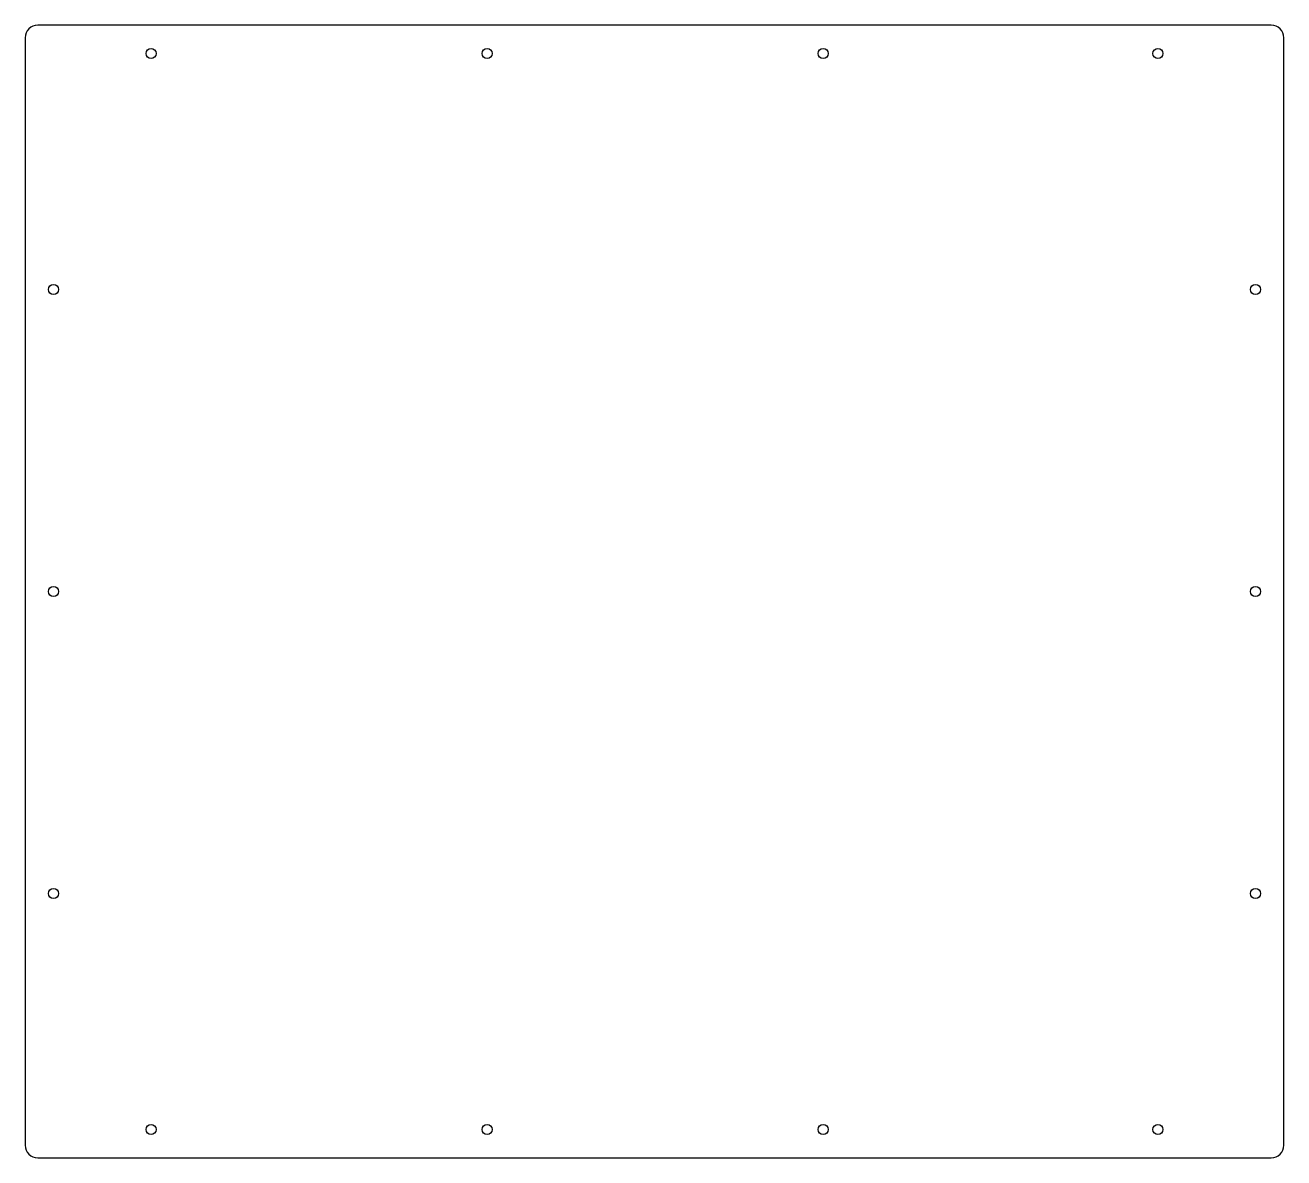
# Model space of a CAD drawing. Header units: millimetres. Extents: x -500 to 500, y -450 to 450.
import ezdxf

# ---------------------------------------------------------------- set-up
doc = ezdxf.new("R2010")
doc.units = ezdxf.units.MM

msp = doc.modelspace()

# ---------------------------------------------------------------- linework, layer by layer
msp.add_lwpolyline([(-500, -440, 0.41421), (-490, -450), (490, -450, 0.41421), (500, -440), (500, 440, 0.41421), (490, 450), (-490, 450, 0.41421), (-500, 440)], format="xyb", close=True)
for centre in [(-400, 427.5), (-133, 427.5), (134, 427.5), (400, 427.5), (-477.5, 240), (477.5, 240), (-477.5, 0), (477.5, 0), (-477.5, -240), (477.5, -240), (-400, -427.5), (-133, -427.5), (134, -427.5), (400, -427.5)]:
    msp.add_circle(centre, 4)

doc.saveas('drawing.dxf')
